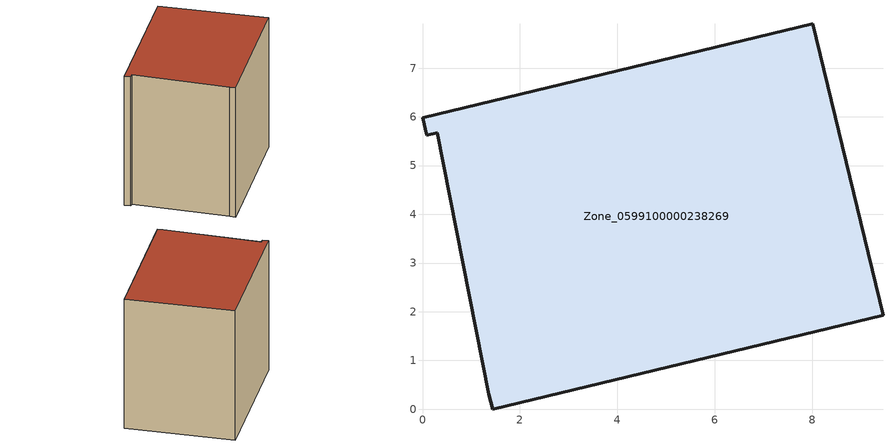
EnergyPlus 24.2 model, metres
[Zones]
Zone_0599100000238269
 floor ground (C_G): 1.44,0 1.36,0.31 0.3,5.68 0.09,5.62 0,5.98 8.01,7.91 9.45,1.93 z0
 wall outside (C_F): 1.44,0 9.45,1.93 8.01,7.91 0,5.98 0.09,5.62 0.3,5.68 1.36,0.31 1.44,0 z0:7.87
 roof outside (C_R): 1.36,0.31 1.44,0 9.45,1.93 8.01,7.91 0,5.98 0.09,5.62 0.3,5.68 z7.87
[BUILDING]
Pand.0599100000238269: North Axis=0; Terrain=City; Loads Convergence Tolerance Value=0.04; Temperature Convergence Tolerance Value=0.4; Solar Distribution=FullExterior; Maximum Number of Warmup Days=25; Minimum Number of Warmup Days=1
[Site:Location]
Rotterdam.The.Hague.AP_ZH_NLD Design_Conditions: Latitude=51.96; Longitude=4.45; Time Zone=1; Elevation=-4.5
[SITE:GROUNDTEMPERATURE:BUILDINGSURFACE]
18, 18, 18, 18, 18, 18, 18, 18, 18, 18, 18, 18
[MATERIAL] Thermal Absorptance=0.9; Solar Absorptance=0.7; Visible Absorptance=0.7
Name | Roughness | Thickness | Conductivity | Density | Specific Heat
G.TI.1965-1974 | MediumSmooth | 0.15 | 0.882353 | 540 | 1210
F.TI.1965-1974 | Rough | 0.3 | 0.697674 | 1920 | 840
R.TI.1965-1974 | MediumRough | 0.2 | 0.232558 | 1500 | 1000
[CONSTRUCTION]
C_G: G.TI.1965-1974
C_F: F.TI.1965-1974
C_R: R.TI.1965-1974
[ZONE]
Zone_0599100000238269: Type=1; Multiplier=1; Ceiling Height=Autocalculate; Volume=Autocalculate; Floor Area=autocalculate; Part of Total Floor Area=Yes
[ZONEINFILTRATION:DESIGNFLOWRATE]
Infil_Zone_0599100000238269: Zone or ZoneList or Space or SpaceList=Zone_0599100000238269; Schedule=AlwaysOn; Design Flow Rate Calculation Method=Flow/Area; Flow Rate per Floor Area=0.003; Constant Term Coefficient=1; Temperature Term Coefficient=0; Velocity Term Coefficient=0; Velocity Squared Term Coefficient=0
[HVACTEMPLATE:ZONE:IDEALLOADSAIRSYSTEM]
Zone_0599100000238269: Maximum Heating Supply Air Temperature=50; Minimum Cooling Supply Air Temperature=13; Maximum Heating Supply Air Humidity Ratio=0.0156; Minimum Cooling Supply Air Humidity Ratio=0.0077; Heating Limit=NoLimit; Cooling Limit=NoLimit; Dehumidification Control Type=ConstantSensibleHeatRatio; Cooling Sensible Heat Ratio=0.7; Dehumidification Setpoint=60; Humidification Control Type=None; Humidification Setpoint=30; Outdoor Air Method=None; Outdoor Air Flow Rate per Person=0.00944; Outdoor Air Flow Rate per Zone Floor Area=0; Outdoor Air Flow Rate per Zone=0; Demand Controlled Ventilation Type=None; Outdoor Air Economizer Type=NoEconomizer; Heat Recovery Type=None; Sensible Heat Recovery Effectiveness=0.7; Latent Heat Recovery Effectiveness=0.65
[ZONECONTROL:THERMOSTAT]
ThermostatControl_Zone_0599100000238269: Zone or ZoneList=Zone_0599100000238269; Control Type Schedule=DualSetpointControlType; Control 1=Thermostat_Zone_0599100000238269; Temperature Difference Between Cutout And Setpoint=0
[THERMOSTATSETPOINT:DUALSETPOINT]
Thermostat_Zone_0599100000238269: Heating Setpoint Temperature Schedule=HeatingSetpoint_Zone_0599100000238269; Cooling Setpoint Temperature Schedule=CoolingSetpoint_Zone_0599100000238269
[SCHEDULE:COMPACT]
HeatingSetpoint_Zone_0599100000238269: Through: 12/31, For: AllDays, Until: 24:00, 21
CoolingSetpoint_Zone_0599100000238269: Through: 12/31, For: AllDays, Until: 24:00, 24
DualSetpointControlType: Through: 12/31, For: AllDays, Until: 24:00, 4
AlwaysOn: Through: 12/31, For: AllDays, Until: 24:00, 1
